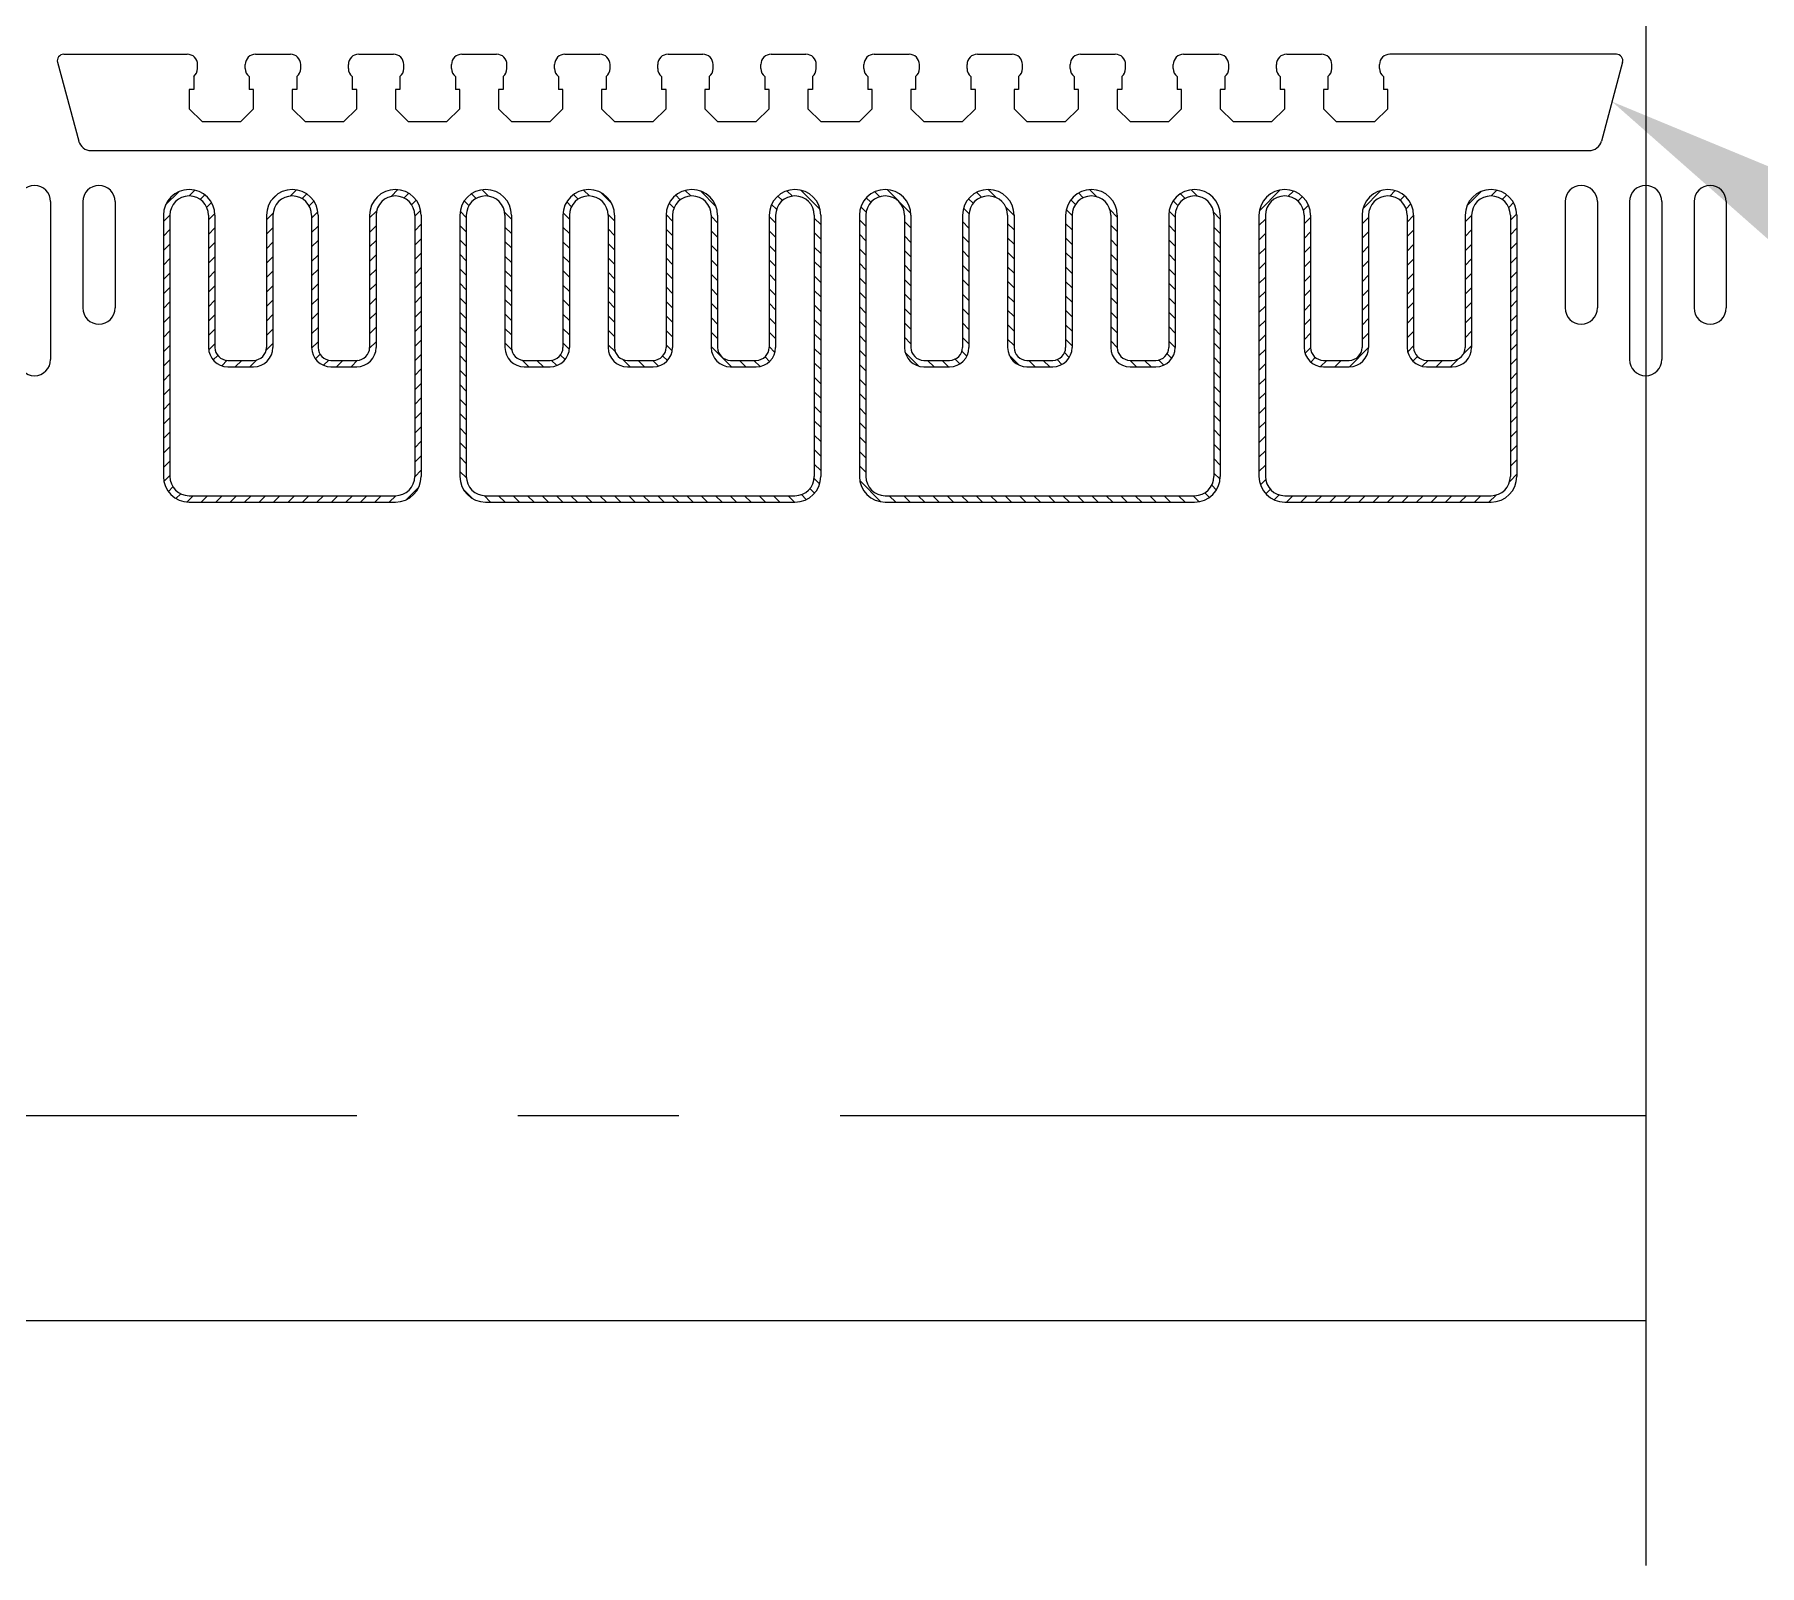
# Model space of a CAD drawing. Extents: x 1213 to 1529, y 605 to 786.
# Drawn here: x 1280.61 to 1293.99, y 733.79 to 745.67 of the extents above; entities that cross this region are included whole.
import ezdxf

# ---------------------------------------------------------------- set-up
doc = ezdxf.new("R2010")
doc.units = 0
doc.linetypes.add('AXES', pattern=[2, 1.25, -0.25, 0.25, -0.25])
doc.layers.add('AXIS', color=4, linetype='AXES', lineweight=25)
doc.layers.add('DIMENSIONS', color=3, linetype='Continuous', lineweight=25)
for name, color, linetype in [('bottom etching', 64, 'Continuous'), ('bottom leadframe', 7, 'Continuous'), ('leadframe', 7, 'Continuous'), ('top leadframe', 5, 'Continuous')]:
    doc.layers.add(name, color=color, linetype=linetype)

# ---------------------------------------------------------------- blocks, each defined once
blk = doc.blocks.new('bottom fiducial')
at = {"layer": 'leadframe', "ltscale": 50}
for p, q in [((1.32, 0.625), (0.495, 0.625)), ((1.32, 0.375), (0.495, 0.375)), ((1.32, 0.125), (0.095, 0.125)), ((1.32, -0.125), (0.095, -0.125)), ((1.32, -0.375), (0.495, -0.375)), ((1.32, -0.625), (0.495, -0.625))]:
    blk.add_line(p, q, dxfattribs=at)
for centre, start, end in [((0.495, 0.5), 90, 270), ((1.32, 0.5), 270, 90), ((0.095, 0), 90, 270), ((1.32, 0), 270, 90), ((0.495, -0.5), 90, 270), ((1.32, -0.5), 270, 90)]:
    blk.add_arc(centre, 0.125, start, end, dxfattribs=at)
blk = doc.blocks.new('bottom vertical fiducial new')
at = {"layer": 'leadframe', "ltscale": 50}
blk.add_blockref('bottom fiducial', (-1160.573, -6.701), dxfattribs=at)
blk = doc.blocks.new('lead bottom vertical new A')
at = {"layer": 'bottom etching', "ltscale": 50}
h = blk.add_hatch(dxfattribs=at)
h.set_pattern_fill('ANSI31', color=256, scale=0.025)
h.set_pattern_definition([(45, (1193.233325, 13.21076), (-0.056126601, 0.056126601), [])])
h.paths.add_polyline_path([(0, -1.2, 0.414214), (0.2, -1.4), (2.225, -1.4, 1), (2.225, -1), (1.2, -1, -0.414214), (1.1, -0.9), (1.1, -0.7, -0.414214), (1.2, -0.6), (2.225, -0.6, 1), (2.225, -0.2), (1.2, -0.2, -0.414214), (1.1, -0.1), (1.1, 0.1, -0.414214), (1.2, 0.2), (2.225, 0.2, 1), (2.225, 0.6), (1.2, 0.6, -0.414214), (1.1, 0.7), (1.1, 0.9, -0.414214), (1.2, 1), (2.225, 1, 1), (2.225, 1.4), (0.2, 1.4, 0.414214), (0, 1.2)])
h.paths.add_polyline_path([(0.05, 1.2, -0.414214), (0.2, 1.35), (2.225, 1.35, -1), (2.225, 1.05), (1.2, 1.05, 0.414214), (1.05, 0.9), (1.05, 0.7, 0.414214), (1.2, 0.55), (2.225, 0.55, -1), (2.225, 0.25), (1.2, 0.25, 0.414214), (1.05, 0.1), (1.05, -0.1, 0.414214), (1.2, -0.25), (2.225, -0.25, -1), (2.225, -0.55), (1.2, -0.55, 0.414214), (1.05, -0.7), (1.05, -0.9, 0.414214), (1.2, -1.05), (2.225, -1.05, -1), (2.225, -1.35), (0.2, -1.35, -0.414214), (0.05, -1.2)], flags=16)
at = {"layer": 'bottom leadframe'}
for p, q in [((2.225, 1.4), (0.2, 1.4)), ((0, 1.2), (0, -1.2)), ((2.225, 1), (1.2, 1)), ((1.1, 0.9), (1.1, 0.7)), ((2.225, 0.6), (1.2, 0.6)), ((2.225, 0.2), (1.2, 0.2)), ((1.1, 0.1), (1.1, -0.1)), ((2.225, -0.2), (1.2, -0.2)), ((2.225, -0.6), (1.2, -0.6)), ((1.1, -0.7), (1.1, -0.9)), ((2.225, -1), (1.2, -1)), ((2.225, -1.4), (0.2, -1.4))]:
    blk.add_line(p, q, dxfattribs=at)
for centre, radius, start, end in [((0.2, 1.2), 0.2, 90, 180), ((2.225, 1.2), 0.2, 270, 90), ((1.2, 0.9), 0.1, 90, 180), ((1.2, 0.7), 0.1, 180, 270), ((2.225, 0.4), 0.2, 270, 90), ((1.2, 0.1), 0.1, 90, 180), ((1.2, -0.1), 0.1, 180, 270), ((2.225, -0.4), 0.2, 270, 90), ((1.2, -0.7), 0.1, 90, 180), ((1.2, -0.9), 0.1, 180, 270), ((2.225, -1.2), 0.2, 270, 90), ((0.2, -1.2), 0.2, 180, 270)]:
    blk.add_arc(centre, radius, start, end, dxfattribs=at)
at = {"layer": 'top leadframe'}
for p, q in [((2.225, 1.35), (0.2, 1.35)), ((0.05, 1.2), (0.05, -1.2)), ((2.225, 1.05), (1.2, 1.05)), ((1.05, 0.9), (1.05, 0.7)), ((2.225, 0.55), (1.2, 0.55)), ((2.225, 0.25), (1.2, 0.25)), ((1.05, 0.1), (1.05, -0.1)), ((2.225, -0.25), (1.2, -0.25)), ((2.225, -0.55), (1.2, -0.55)), ((1.05, -0.7), (1.05, -0.9)), ((2.225, -1.05), (1.2, -1.05)), ((2.225, -1.35), (0.2, -1.35))]:
    blk.add_line(p, q, dxfattribs=at)
for centre, start, end in [((0.2, 1.2), 90, 180), ((2.225, 1.2), 270, 90), ((1.2, 0.9), 90, 180), ((1.2, 0.7), 180, 270), ((2.225, 0.4), 270, 90), ((1.2, 0.1), 90, 180), ((1.2, -0.1), 180, 270), ((2.225, -0.4), 270, 90), ((1.2, -0.7), 90, 180), ((1.2, -0.9), 180, 270), ((2.225, -1.2), 270, 90), ((0.2, -1.2), 180, 270)]:
    blk.add_arc(centre, 0.15, start, end, dxfattribs=at)
blk = doc.blocks.new('external grip bottom')
at = {"layer": 'bottom etching', "ltscale": 50}
h = blk.add_hatch(dxfattribs=at)
h.set_pattern_fill('ANSI31', color=256, scale=0.025, angle=90)
h.set_pattern_definition([(135, (43.47016, -14.76776), (-0.0561266, -0.0561266), [])])
h.paths.add_polyline_path([(2.225, 1), (0.2, 1, 0.414214), (0, 0.8), (0, -0.8, 0.414214), (0.2, -1), (2.225, -1, 1), (2.225, -0.6), (1.2, -0.6, -0.414214), (1.1, -0.5), (1.1, -0.3, -0.414214), (1.2, -0.2), (2.225, -0.2, 1), (2.225, 0.2), (1.2, 0.2, -0.414214), (1.1, 0.3), (1.1, 0.5, -0.414214), (1.2, 0.6), (2.225, 0.6, 1)])
h.paths.add_polyline_path([(0.2, 0.95), (2.225, 0.95, -1), (2.225, 0.65), (1.2, 0.65, 0.414214), (1.05, 0.5), (1.05, 0.3, 0.414214), (1.2, 0.15), (2.225, 0.15, -1), (2.225, -0.15), (1.2, -0.15, 0.414214), (1.05, -0.3), (1.05, -0.5, 0.414214), (1.2, -0.65), (2.225, -0.65, -1), (2.225, -0.95), (0.2, -0.95, -0.414214), (0.05, -0.8), (0.05, 0.8, -0.414214)], flags=16)
at = {"layer": 'bottom leadframe'}
for p, q in [((2.225, 1), (0.2, 1)), ((0, 0.8), (0, -0.8)), ((2.225, 0.6), (1.2, 0.6)), ((1.1, 0.5), (1.1, 0.3)), ((2.225, 0.2), (1.2, 0.2)), ((2.225, -0.2), (1.2, -0.2)), ((1.1, -0.3), (1.1, -0.5)), ((2.225, -0.6), (1.2, -0.6)), ((2.225, -1), (0.2, -1))]:
    blk.add_line(p, q, dxfattribs=at)
for centre, radius, start, end in [((0.2, 0.8), 0.2, 90, 180), ((2.225, 0.8), 0.2, 270, 90), ((1.2, 0.5), 0.1, 90, 180), ((1.2, 0.3), 0.1, 180, 270), ((2.225, 0), 0.2, 270, 90), ((1.2, -0.3), 0.1, 90, 180), ((1.2, -0.5), 0.1, 180, 270), ((2.225, -0.8), 0.2, 270, 90), ((0.2, -0.8), 0.2, 180, 270)]:
    blk.add_arc(centre, radius, start, end, dxfattribs=at)
at = {"layer": 'top leadframe'}
for p, q in [((2.225, 0.95), (0.2, 0.95)), ((0.05, 0.8), (0.05, -0.8)), ((2.225, 0.65), (1.2, 0.65)), ((1.05, 0.5), (1.05, 0.3)), ((2.225, 0.15), (1.2, 0.15)), ((2.225, -0.15), (1.2, -0.15)), ((1.05, -0.3), (1.05, -0.5)), ((2.225, -0.65), (1.2, -0.65)), ((2.225, -0.95), (0.2, -0.95))]:
    blk.add_line(p, q, dxfattribs=at)
for centre, start, end in [((0.2, 0.8), 90, 180), ((2.225, 0.8), 270, 90), ((1.2, 0.5), 90, 180), ((1.2, 0.3), 180, 270), ((2.225, 0), 270, 90), ((1.2, -0.3), 90, 180), ((1.2, -0.5), 180, 270), ((2.225, -0.8), 270, 90), ((0.2, -0.8), 180, 270)]:
    blk.add_arc(centre, 0.15, start, end, dxfattribs=at)
blk = doc.blocks.new('external slots horizontal')
at = {"layer": 'bottom leadframe', "rotation": 90}
for p in [(-1.55, 0.3), (1.55, 0.3)]:
    blk.add_blockref('lead bottom vertical new A', p, dxfattribs=at)
at = {"layer": 'leadframe', "ltscale": 50, "rotation": 90}
for p in [(-4.25, 0.3), (4.25, 0.3)]:
    blk.add_blockref('external grip bottom', p, dxfattribs=at)
blk = doc.blocks.new('external Lead bottom')
at = {"layer": 'bottom leadframe', "ltscale": 50}
for p, q in [((-0.185, 0.412), (-0.185, 0.443)), ((0.185, 0.412), (0.185, 0.443)), ((-0.215, 0.35), (-0.215, 0.25)), ((0.215, 0.35), (0.215, 0.25)), ((-0.215, 0.25), (-0.25, 0.25)), ((-0.25, 0.25), (-0.25, 0.1)), ((0.25, 0.25), (0.215, 0.25)), ((0.25, 0.1), (0.25, 0.25)), ((-0.25, 0.1), (-0.15, 0)), ((-0.15, 0), (0.15, 0)), ((0.15, 0), (0.25, 0.1))]:
    blk.add_line(p, q, dxfattribs=at)
for centre, start, end in [((-0.265, 0.443), 0, 90), ((-0.265, 0.412), 308.6822, 0), ((0.265, 0.443), 90, 180), ((0.265, 0.412), 180, 231.3178)]:
    blk.add_arc(centre, 0.08, start, end, dxfattribs=at)
blk = doc.blocks.new('*U15')
at = {"layer": 'leadframe'}
blk.add_blockref('external Lead bottom', (0, -0.2615), dxfattribs=at)
blk = doc.blocks.new('*U16')
at = {"layer": 'leadframe', "color": 0, "linetype": 'ByBlock', "lineweight": -2, "transparency": 16777216}
for p in [(0, 0), (0.8, 0), (1.6, 0), (2.4, 0), (3.2, 0), (4, 0), (4.8, 0), (5.6, 0), (6.4, 0), (7.2, 0), (8, 0), (8.8, 0)]:
    blk.add_blockref('*U15', p, dxfattribs=at)
blk = doc.blocks.new('external leads bottom')
at = {"layer": 'bottom leadframe'}
for p, q in [((-6.071, 0.685), (-5.907, 0.074)), ((6.071, 0.685), (5.907, 0.074))]:
    blk.add_line(p, q, dxfattribs=at)
at = {"layer": 'bottom leadframe', "ltscale": 50}
for p, q in [((-6.023, 0.747), (-5.065, 0.747)), ((-4.535, 0.747), (-4.265, 0.747)), ((-2.935, 0.747), (-2.665, 0.747)), ((-2.135, 0.747), (-1.865, 0.747)), ((-1.335, 0.747), (-1.065, 0.747)), ((-0.535, 0.747), (-0.265, 0.747)), ((0.265, 0.747), (0.535, 0.747)), ((1.065, 0.747), (1.335, 0.747)), ((1.865, 0.747), (2.135, 0.747)), ((2.665, 0.747), (2.935, 0.747)), ((3.465, 0.747), (3.735, 0.747)), ((6.023, 0.747), (4.265, 0.747)), ((-5.811, 0), (5.811, 0))]:
    blk.add_line(p, q, dxfattribs=at)
at = {"layer": 'bottom leadframe'}
for centre, radius, start, end in [((-6.023, 0.697), 0.05, 90, 195), ((6.023, 0.697), 0.05, 345, 90), ((-5.811, 0.1), 0.1, 195, 270), ((5.811, 0.1), 0.1, 270, 345)]:
    blk.add_arc(centre, radius, start, end, dxfattribs=at)
at = {"layer": 'leadframe', "ltscale": 50}
blk.add_line((-3.735, 0.747), (-3.465, 0.747), dxfattribs=at)
at = {"layer": 'leadframe'}
blk.add_blockref('*U16', (-4.8, 0.486), dxfattribs=at)
blk = doc.blocks.new('bottom leadframe corner')
at = {"layer": 'AXIS', "ltscale": 50}
blk.add_line((35.2, 33.609), (35.2, -3.489), dxfattribs=at)
at = {"layer": 'AXIS', "ltscale": 5}
blk.add_line((35.2, 0), (-6.135, 0), dxfattribs=at)
at = {"layer": 'leadframe'}
blk.add_line((-1.068, -1.588), (35.2, -1.588), dxfattribs=at)
at = {"layer": 'bottom leadframe', "ltscale": 50, "rotation": 90}
for p in [(15.999, 1166.344), (28.499, 1166.344)]:
    blk.add_blockref('bottom vertical fiducial new', p, dxfattribs=at)
at = {"layer": 'bottom leadframe'}
blk.add_blockref('external slots horizontal', (28.95, 4.46), dxfattribs=at)
at = {"layer": 'leadframe'}
blk.add_blockref('external leads bottom', (28.95, 7.487), dxfattribs=at)

msp = doc.modelspace()

# ---------------------------------------------------------------- linework, layer by layer
at = {"layer": 'DIMENSIONS', "color": 3, "ltscale": 50}
msp.add_solid([(1294.7479, 743.4718), (1292.8467, 745.1478), (1295.1887, 744.179)], dxfattribs=at)

# ---------------------------------------------------------------- block references
at = {"layer": 'leadframe', "ltscale": 50}
msp.add_blockref('bottom leadframe corner', (1257.9077, 737.281), dxfattribs=at)

doc.saveas('drawing.dxf')
